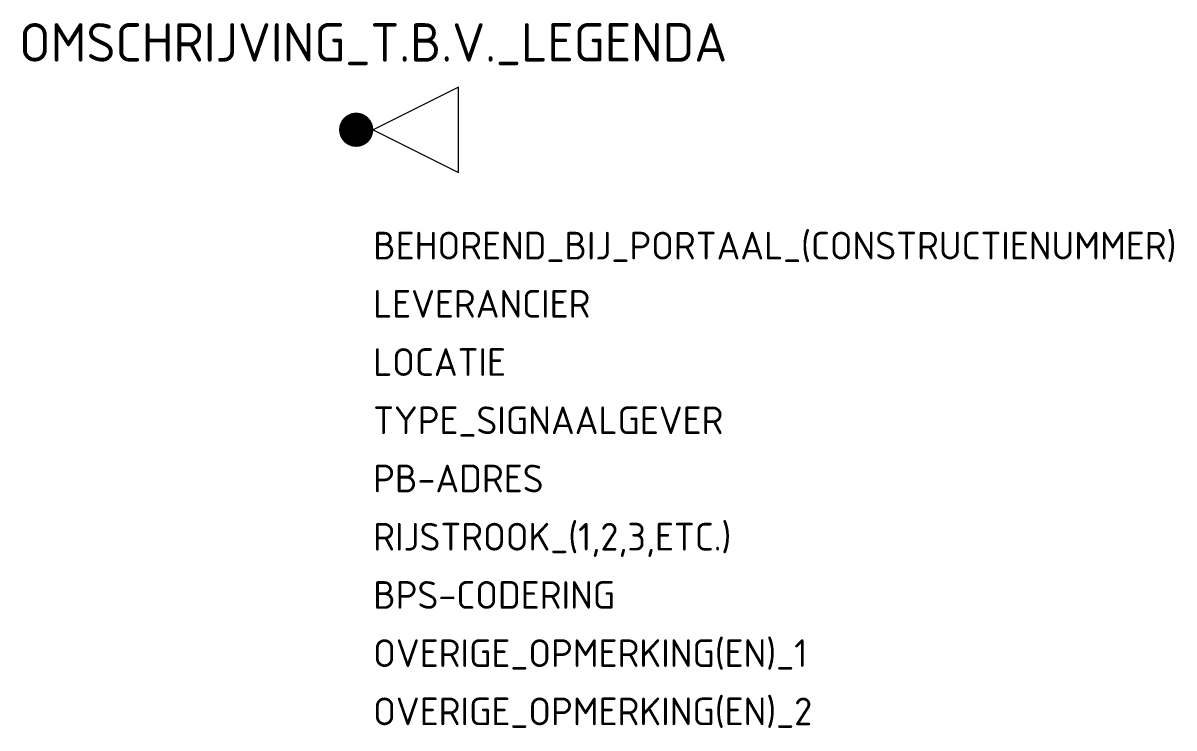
# Model space of a CAD drawing. Extents: x -22.8 to 52.1, y -38.9 to 6.9.
import ezdxf
from ezdxf.enums import TextEntityAlignment as Align

# ---------------------------------------------------------------- set-up
doc = ezdxf.new("R2010")
doc.units = 0
doc.header["$LTSCALE"] = 10
doc.header["$MEASUREMENT"] = 0
doc.layers.get('0').update_dxf_attribs({"linetype": 'CONTINUOUS'})
doc.layers.add('N-WE-VW-TDI-T18', color=1, linetype='CONTINUOUS', lineweight=18)
doc.layers.add('N-WE-VW-TDI-T25', color=7, linetype='CONTINUOUS', lineweight=25)
doc.styles.add('NLCS-ISO', font='NLCS-ISO.ttf')

msp = doc.modelspace()

# ---------------------------------------------------------------- linework, layer by layer
at = {"color": 0, "linetype": 'ByBlock', "flags": 128}
msp.add_lwpolyline([(5.556, 2.778), (0, 0), (5.556, -2.778)], close=True, dxfattribs=at)
at = {"color": 0, "linetype": 'ByBlock', "const_width": 1.111, "flags": 128}
msp.add_lwpolyline([(-1.661, 0, 1), (-0.55, 0, 1)], format="xyb", close=True, dxfattribs=at)

# ---------------------------------------------------------------- texts
at = {"layer": 'N-WE-VW-TDI-T18', "linetype": 'ByBlock', "style": 'NLCS-ISO', "flags": 1}
for tag, p, s in [('BEHOREND_BIJ_PORTAAL_(CONSTRUCTIENUMMER)', (0, -8.431), ''), ('LEVERANCIER', (0, -12.215), ''), ('LOCATIE', (0, -16), ''), ('TYPE_SIGNAALGEVER', (0, -19.784), 'MSI-RS 3.2'), ('PB-ADRES', (0, -23.569), ''), ('RIJSTROOK_(1,2,3,ETC.)', (0, -27.353), ''), ('BPS-CODERING', (0, -31.138), ''), ('OVERIGE_OPMERKING(EN)_1', (0, -34.922), ''), ('OVERIGE_OPMERKING(EN)_2', (0, -38.707), '')]:
    msp.add_attdef(tag, p, s, height=1.8, dxfattribs=at)
at = {"layer": 'N-WE-VW-TDI-T25', "linetype": 'ByBlock', "style": 'NLCS-ISO'}
msp.add_attdef('OMSCHRIJVING_T.B.V._LEGENDA', text='DOSEERLICHT', height=2.5, dxfattribs=at).set_placement((0, 5.565), align=Align.MIDDLE)

doc.saveas('drawing.dxf')
